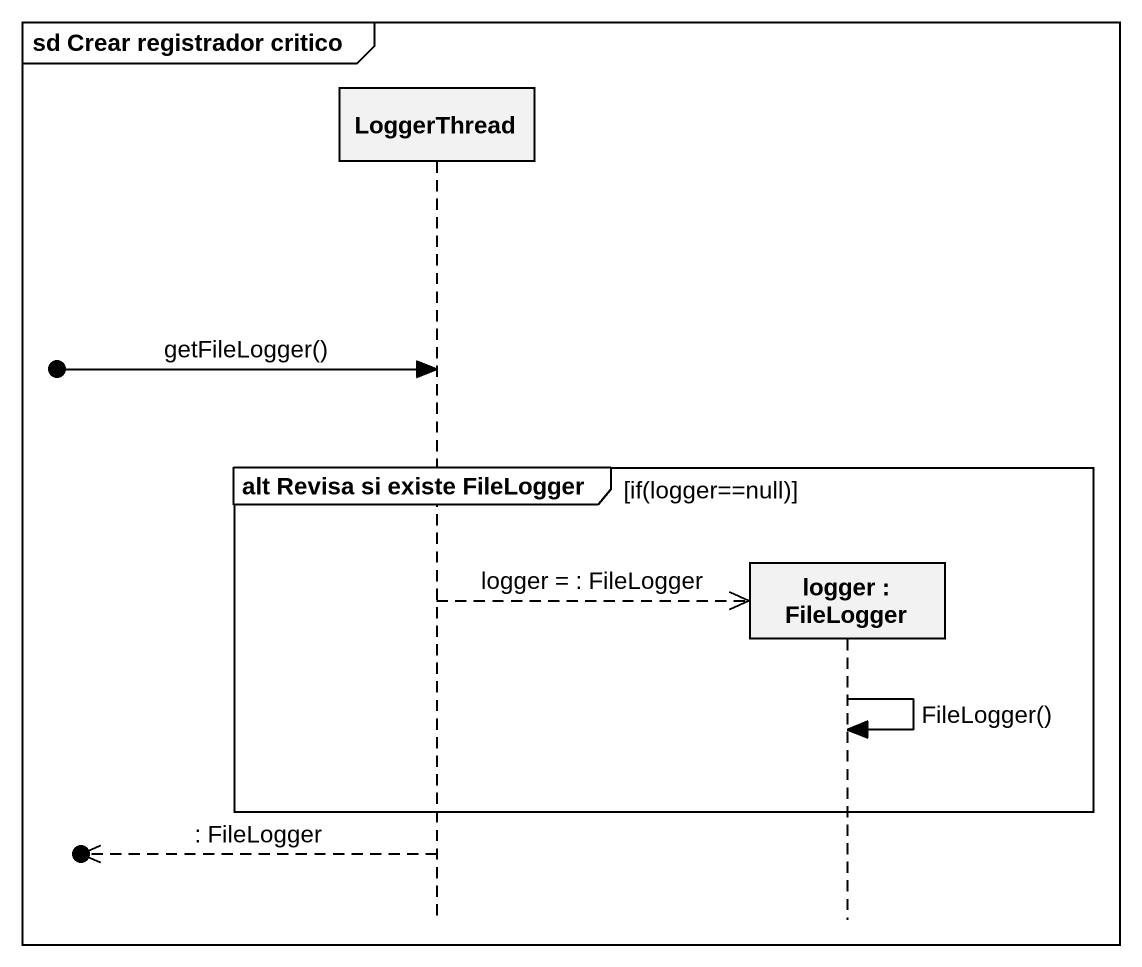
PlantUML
@startuml
mainframe sd Crear registrador critico
hide footbox
participant LoggerThread
participant "logger : FileLogger" as logger

[o-> LoggerThread : getFileLogger()
group alt Revisa si existe FileLogger [if(logger==null)]
  LoggerThread -->> logger ** : logger = : FileLogger
  logger -> logger : FileLogger()
end
[o<<-- LoggerThread : : FileLogger
@enduml
